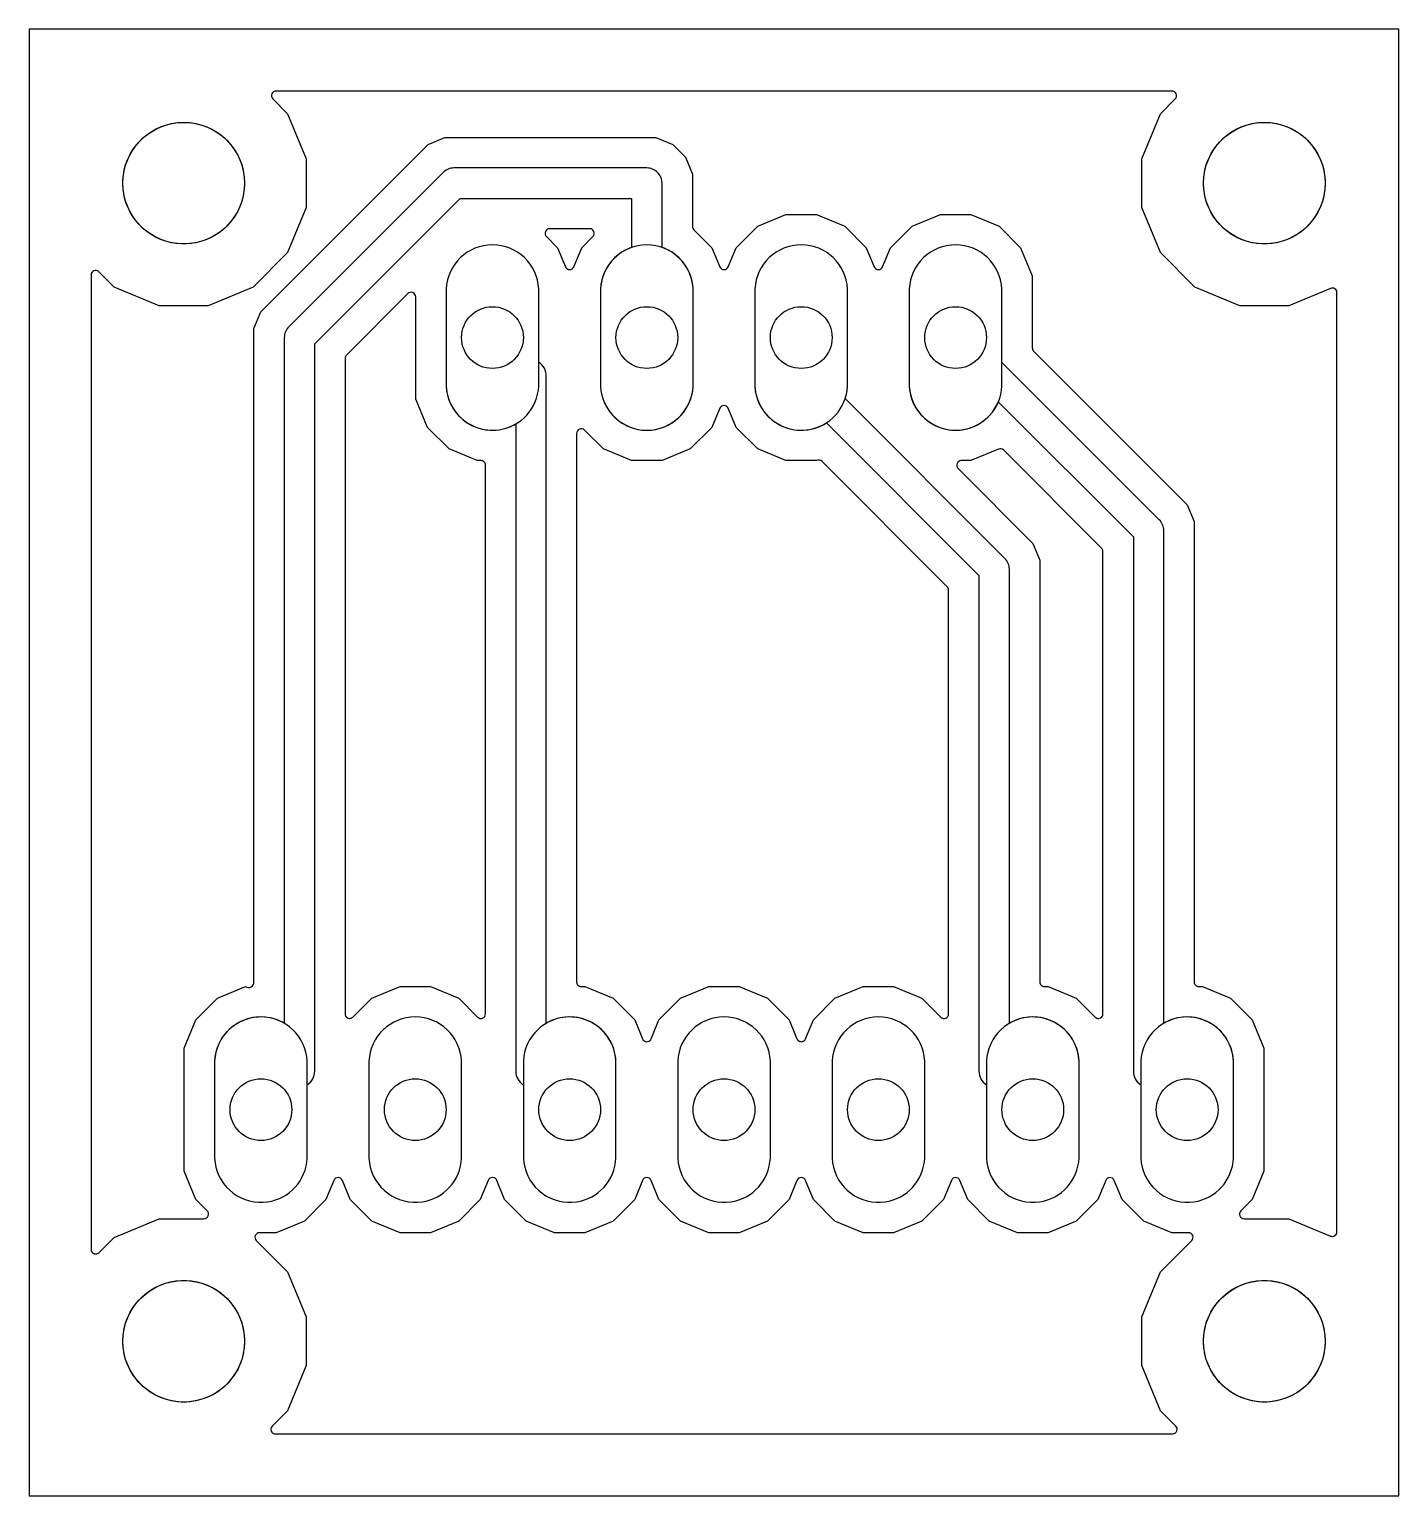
# Model space of a CAD drawing. Header units: millimetres. Extents: x 0 to 22.5, y 0 to 24.1.
import ezdxf

# ---------------------------------------------------------------- set-up
doc = ezdxf.new("R2010")
doc.units = ezdxf.units.MM

msp = doc.modelspace()

# ---------------------------------------------------------------- linework, layer by layer
at = {"layer": '16_copper'}
for points in [[(7.732, 17.533, 0.357806), (8.382, 18.251), (8.382, 19.849, 0.95208), (6.858, 19.849), (6.858, 18.251), (6.865, 18.176), (6.88, 18.103), (6.902, 18.031), (6.93, 17.962), (6.966, 17.896), (7.007, 17.834), (7.055, 17.776), (7.108, 17.723), (7.166, 17.675), (7.228, 17.634), (7.294, 17.598), (7.363, 17.57), (7.435, 17.548), (7.508, 17.533), (7.583, 17.526), (7.657, 17.526)], [(10.272, 17.533, 0.357806), (10.922, 18.251), (10.922, 19.849, 0.95208), (9.398, 19.849), (9.398, 18.251), (9.405, 18.176), (9.42, 18.103), (9.442, 18.031), (9.47, 17.962), (9.506, 17.896), (9.547, 17.834), (9.595, 17.776), (9.648, 17.723), (9.706, 17.675), (9.768, 17.634), (9.834, 17.598), (9.903, 17.57), (9.975, 17.548), (10.048, 17.533), (10.123, 17.526), (10.197, 17.526)], [(12.812, 17.533, 0.357806), (13.462, 18.251), (13.462, 19.849, 0.95208), (11.938, 19.849), (11.938, 18.251), (11.945, 18.176), (11.96, 18.103), (11.982, 18.031), (12.01, 17.962), (12.046, 17.896), (12.087, 17.834), (12.135, 17.776), (12.188, 17.723), (12.246, 17.675), (12.308, 17.634), (12.374, 17.598), (12.443, 17.57), (12.515, 17.548), (12.588, 17.533), (12.663, 17.526), (12.737, 17.526)], [(15.352, 17.533, 0.357806), (16.002, 18.251), (16.002, 19.849, 0.95208), (14.478, 19.849), (14.478, 18.251), (14.485, 18.176), (14.5, 18.103), (14.522, 18.031), (14.55, 17.962), (14.586, 17.896), (14.627, 17.834), (14.675, 17.776), (14.728, 17.723), (14.786, 17.675), (14.848, 17.634), (14.914, 17.598), (14.983, 17.57), (15.055, 17.548), (15.128, 17.533), (15.203, 17.526), (15.277, 17.526)], [(3.922, 4.833, 0.357806), (4.572, 5.551), (4.572, 7.149, 0.95208), (3.048, 7.149), (3.048, 5.551), (3.055, 5.476), (3.07, 5.403), (3.092, 5.331), (3.12, 5.262), (3.156, 5.196), (3.197, 5.134), (3.245, 5.076), (3.298, 5.023), (3.356, 4.975), (3.418, 4.934), (3.484, 4.898), (3.553, 4.87), (3.625, 4.848), (3.698, 4.833), (3.773, 4.826), (3.847, 4.826)], [(6.462, 4.833, 0.357806), (7.112, 5.551), (7.112, 7.149, 0.95208), (5.588, 7.149), (5.588, 5.551), (5.595, 5.476), (5.61, 5.403), (5.632, 5.331), (5.66, 5.262), (5.696, 5.196), (5.737, 5.134), (5.785, 5.076), (5.838, 5.023), (5.896, 4.975), (5.958, 4.934), (6.024, 4.898), (6.093, 4.87), (6.165, 4.848), (6.238, 4.833), (6.313, 4.826), (6.387, 4.826)], [(9.002, 4.833, 0.357806), (9.652, 5.551), (9.652, 7.149, 0.95208), (8.128, 7.149), (8.128, 5.551), (8.135, 5.476), (8.15, 5.403), (8.172, 5.331), (8.2, 5.262), (8.236, 5.196), (8.277, 5.134), (8.325, 5.076), (8.378, 5.023), (8.436, 4.975), (8.498, 4.934), (8.564, 4.898), (8.633, 4.87), (8.705, 4.848), (8.778, 4.833), (8.853, 4.826), (8.927, 4.826)], [(11.542, 4.833, 0.357806), (12.192, 5.551), (12.192, 7.149, 0.95208), (10.668, 7.149), (10.668, 5.551), (10.675, 5.476), (10.69, 5.403), (10.712, 5.331), (10.74, 5.262), (10.776, 5.196), (10.817, 5.134), (10.865, 5.076), (10.918, 5.023), (10.976, 4.975), (11.038, 4.934), (11.104, 4.898), (11.173, 4.87), (11.245, 4.848), (11.318, 4.833), (11.393, 4.826), (11.467, 4.826)], [(14.082, 4.833, 0.357806), (14.732, 5.551), (14.732, 7.149, 0.95208), (13.208, 7.149), (13.208, 5.551), (13.215, 5.476), (13.23, 5.403), (13.252, 5.331), (13.28, 5.262), (13.316, 5.196), (13.357, 5.134), (13.405, 5.076), (13.458, 5.023), (13.516, 4.975), (13.578, 4.934), (13.644, 4.898), (13.713, 4.87), (13.785, 4.848), (13.858, 4.833), (13.933, 4.826), (14.007, 4.826)], [(16.622, 4.833, 0.357806), (17.272, 5.551), (17.272, 7.149, 0.95208), (15.748, 7.149), (15.748, 5.551), (15.755, 5.476), (15.77, 5.403), (15.792, 5.331), (15.82, 5.262), (15.856, 5.196), (15.897, 5.134), (15.945, 5.076), (15.998, 5.023), (16.056, 4.975), (16.118, 4.934), (16.184, 4.898), (16.253, 4.87), (16.325, 4.848), (16.398, 4.833), (16.473, 4.826), (16.547, 4.826)], [(19.162, 4.833, 0.357806), (19.812, 5.551), (19.812, 7.149, 0.95208), (18.288, 7.149), (18.288, 5.551), (18.295, 5.476), (18.31, 5.403), (18.332, 5.331), (18.36, 5.262), (18.396, 5.196), (18.437, 5.134), (18.485, 5.076), (18.538, 5.023), (18.596, 4.975), (18.658, 4.934), (18.724, 4.898), (18.793, 4.87), (18.865, 4.848), (18.938, 4.833), (19.013, 4.826), (19.087, 4.826)]]:
    msp.add_lwpolyline(points, format="xyb", close=True, dxfattribs=at)
at = {"layer": '1_copper'}
for points in [[(1.095, 3.976, 0.187784), (1.146, 3.997), (1.398, 4.249), (2.139, 4.556), (2.873, 4.556, 0.668179), (2.927, 4.686), (2.74, 4.873), (2.548, 5.337), (2.548, 7.363), (2.74, 7.827), (3.095, 8.182), (3.559, 8.374, 0.62571), (3.695, 8.45), (3.695, 19.199), (3.809, 19.475), (6.56, 22.226), (6.836, 22.34), (10.309, 22.34), (10.585, 22.226), (10.796, 22.015), (10.91, 21.739), (10.91, 20.878, 0.198912), (10.932, 20.824), (11.23, 20.527), (11.36, 20.214, 0.66819), (11.5, 20.214), (11.63, 20.527), (11.985, 20.882), (12.449, 21.074), (12.951, 21.074), (13.415, 20.882), (13.77, 20.527), (13.9, 20.214, 0.66819), (14.04, 20.214), (14.17, 20.527), (14.525, 20.882), (14.989, 21.074), (15.491, 21.074), (15.955, 20.882), (16.31, 20.527), (16.502, 20.063), (16.502, 18.88, 0.198912), (16.524, 18.826), (19.051, 16.3), (19.165, 16.024), (19.165, 8.45, 0.414214), (19.241, 8.374), (19.301, 8.374), (19.765, 8.182), (20.12, 7.827), (20.312, 7.363), (20.312, 5.337), (20.12, 4.873), (19.933, 4.686, 0.668179), (19.987, 4.556), (20.721, 4.556), (21.409, 4.271, 0.534506), (21.514, 4.342), (21.514, 19.788, 0.534506), (21.409, 19.859), (20.721, 19.574), (19.919, 19.574), (19.178, 19.881), (18.611, 20.448), (18.304, 21.189), (18.304, 21.991), (18.611, 22.732), (18.853, 22.974, 0.668179), (18.799, 23.104), (4.061, 23.104, 0.668179), (4.007, 22.974), (4.249, 22.732), (4.556, 21.991), (4.556, 21.189), (4.249, 20.448), (3.682, 19.881), (2.941, 19.574), (2.139, 19.574), (1.398, 19.881), (1.146, 20.133, 0.668179), (1.016, 20.079), (1.016, 4.051), (1.016, 4.048), (1.016, 4.045), (1.018, 4.037), (1.019, 4.029), (1.02, 4.027), (1.021, 4.024), (1.025, 4.017), (1.028, 4.01), (1.03, 4.008), (1.031, 4.005), (1.037, 3.999), (1.042, 3.993), (1.045, 3.992), (1.047, 3.99), (1.054, 3.986), (1.061, 3.982), (1.064, 3.981), (1.066, 3.979), (1.074, 3.978), (1.082, 3.976), (1.085, 3.976), (1.087, 3.975)], [(3.922, 4.833, 0.357806), (4.572, 5.551), (4.572, 6.758, 0.271349), (4.695, 6.985), (4.695, 18.946), (7.089, 21.34), (9.91, 21.34), (9.91, 20.532, 0.305972), (9.398, 19.849), (9.398, 18.251, 0.95208), (10.922, 18.251), (10.922, 19.849, 0.305972), (10.41, 20.532), (10.41, 21.59, 0.414214), (10.16, 21.84), (6.985, 21.84, 0.198912), (6.808, 21.767), (4.268, 19.227, 0.198912), (4.195, 19.05), (4.195, 7.77, 0.562958), (3.048, 7.149), (3.048, 5.551), (3.055, 5.476), (3.07, 5.403), (3.092, 5.331), (3.12, 5.262), (3.156, 5.196), (3.197, 5.134), (3.245, 5.076), (3.298, 5.023), (3.356, 4.975), (3.418, 4.934), (3.484, 4.898), (3.553, 4.87), (3.625, 4.848), (3.698, 4.833), (3.773, 4.826), (3.847, 4.826)], [(8.89, 20.167, 0.301766), (8.96, 20.214), (9.09, 20.527), (9.273, 20.71, 0.668179), (9.219, 20.84), (8.561, 20.84, 0.668179), (8.507, 20.71), (8.69, 20.527), (8.82, 20.214), (8.821, 20.211), (8.822, 20.209), (8.827, 20.202), (8.831, 20.195), (8.833, 20.193), (8.834, 20.191), (8.841, 20.186), (8.847, 20.18), (8.849, 20.179), (8.851, 20.177), (8.859, 20.174), (8.866, 20.17), (8.869, 20.17), (8.872, 20.169), (8.88, 20.168), (8.888, 20.167)], [(9.002, 4.833, 0.357806), (9.652, 5.551), (9.652, 7.149, 0.562958), (8.505, 7.77), (8.505, 18.415, 0.271349), (8.382, 18.642), (8.382, 19.849, 0.95208), (6.858, 19.849), (6.858, 18.251, 0.562958), (8.005, 17.63), (8.005, 6.985, 0.271349), (8.128, 6.758), (8.128, 5.551), (8.135, 5.476), (8.15, 5.403), (8.172, 5.331), (8.2, 5.262), (8.236, 5.196), (8.277, 5.134), (8.325, 5.076), (8.378, 5.023), (8.436, 4.975), (8.498, 4.934), (8.564, 4.898), (8.633, 4.87), (8.705, 4.848), (8.778, 4.833), (8.853, 4.826), (8.927, 4.826)], [(16.622, 4.833, 0.357806), (17.272, 5.551), (17.272, 7.149, 0.562958), (16.125, 7.77), (16.125, 15.24, 0.198912), (16.052, 15.417), (13.423, 18.046, 0.068682), (13.462, 18.251), (13.462, 19.849, 0.95208), (11.938, 19.849), (11.938, 18.251, 0.577658), (13.114, 17.648), (15.625, 15.136), (15.625, 6.985, 0.271349), (15.748, 6.758), (15.748, 5.551), (15.755, 5.476), (15.77, 5.403), (15.792, 5.331), (15.82, 5.262), (15.856, 5.196), (15.897, 5.134), (15.945, 5.076), (15.998, 5.023), (16.056, 4.975), (16.118, 4.934), (16.184, 4.898), (16.253, 4.87), (16.325, 4.848), (16.398, 4.833), (16.473, 4.826), (16.547, 4.826)], [(19.162, 4.833, 0.357806), (19.812, 5.551), (19.812, 7.149, 0.562958), (18.665, 7.77), (18.665, 15.875, 0.198912), (18.592, 16.052), (16.002, 18.642), (16.002, 19.849, 0.95208), (14.478, 19.849), (14.478, 18.251, 0.79872), (15.943, 17.994), (18.165, 15.771), (18.165, 6.985, 0.271349), (18.288, 6.758), (18.288, 5.551), (18.295, 5.476), (18.31, 5.403), (18.332, 5.331), (18.36, 5.262), (18.396, 5.196), (18.437, 5.134), (18.485, 5.076), (18.538, 5.023), (18.596, 4.975), (18.658, 4.934), (18.724, 4.898), (18.793, 4.87), (18.865, 4.848), (18.938, 4.833), (19.013, 4.826), (19.087, 4.826)], [(5.274, 7.85, 0.18787), (5.325, 7.872), (5.635, 8.182), (6.099, 8.374), (6.601, 8.374), (7.065, 8.182), (7.375, 7.872, 0.668179), (7.505, 7.926), (7.505, 16.95, 0.414214), (7.429, 17.026), (7.369, 17.026), (6.905, 17.218), (6.55, 17.573), (6.358, 18.037), (6.358, 19.718, 0.668179), (6.228, 19.772), (5.217, 18.762, 0.198912), (5.195, 18.708), (5.195, 7.926), (5.195, 7.923), (5.195, 7.92), (5.197, 7.912), (5.198, 7.904), (5.199, 7.902), (5.2, 7.899), (5.204, 7.892), (5.207, 7.884), (5.209, 7.882), (5.21, 7.88), (5.216, 7.874), (5.221, 7.868), (5.224, 7.866), (5.226, 7.864), (5.233, 7.861), (5.24, 7.856), (5.243, 7.855), (5.245, 7.854), (5.253, 7.852), (5.261, 7.85), (5.264, 7.85), (5.266, 7.85)], [(12.7, 7.467, 0.301766), (12.77, 7.514), (12.9, 7.827), (13.255, 8.182), (13.719, 8.374), (14.221, 8.374), (14.685, 8.182), (14.995, 7.872, 0.668179), (15.125, 7.926), (15.125, 14.898, 0.198912), (15.103, 14.952), (13.042, 17.013, 0.274909), (12.951, 17.026), (12.449, 17.026), (11.985, 17.218), (11.63, 17.573), (11.5, 17.886, 0.66819), (11.36, 17.886), (11.23, 17.573), (10.875, 17.218), (10.411, 17.026), (9.909, 17.026), (9.445, 17.218), (9.135, 17.528, 0.668179), (9.005, 17.474), (9.005, 8.45, 0.414214), (9.081, 8.374), (9.141, 8.374), (9.605, 8.182), (9.96, 7.827), (10.09, 7.514, 0.66819), (10.23, 7.514), (10.36, 7.827), (10.715, 8.182), (11.179, 8.374), (11.681, 8.374), (12.145, 8.182), (12.5, 7.827), (12.63, 7.514), (12.631, 7.511), (12.632, 7.509), (12.637, 7.502), (12.641, 7.495), (12.643, 7.493), (12.644, 7.491), (12.651, 7.486), (12.657, 7.48), (12.659, 7.479), (12.661, 7.477), (12.669, 7.474), (12.676, 7.47), (12.679, 7.47), (12.682, 7.469), (12.69, 7.468), (12.698, 7.467)], [(17.597, 7.85, 0.381879), (17.665, 7.926), (17.665, 15.533, 0.198912), (17.643, 15.587), (16.031, 17.199, 0.303343), (15.948, 17.215), (15.491, 17.026), (15.334, 17.026, 0.668179), (15.28, 16.896), (16.511, 15.665), (16.625, 15.389), (16.625, 8.45, 0.414214), (16.701, 8.374), (16.761, 8.374), (17.225, 8.182), (17.535, 7.872), (17.537, 7.87), (17.539, 7.868), (17.546, 7.864), (17.552, 7.859), (17.555, 7.858), (17.557, 7.856), (17.565, 7.854), (17.573, 7.851), (17.576, 7.851), (17.578, 7.85), (17.586, 7.85), (17.594, 7.85)], [(6.462, 4.833, 0.357806), (7.112, 5.551), (7.112, 7.149, 0.95208), (5.588, 7.149), (5.588, 5.551), (5.595, 5.476), (5.61, 5.403), (5.632, 5.331), (5.66, 5.262), (5.696, 5.196), (5.737, 5.134), (5.785, 5.076), (5.838, 5.023), (5.896, 4.975), (5.958, 4.934), (6.024, 4.898), (6.093, 4.87), (6.165, 4.848), (6.238, 4.833), (6.313, 4.826), (6.387, 4.826)], [(11.542, 4.833, 0.357806), (12.192, 5.551), (12.192, 7.149, 0.95208), (10.668, 7.149), (10.668, 5.551), (10.675, 5.476), (10.69, 5.403), (10.712, 5.331), (10.74, 5.262), (10.776, 5.196), (10.817, 5.134), (10.865, 5.076), (10.918, 5.023), (10.976, 4.975), (11.038, 4.934), (11.104, 4.898), (11.173, 4.87), (11.245, 4.848), (11.318, 4.833), (11.393, 4.826), (11.467, 4.826)], [(14.082, 4.833, 0.357806), (14.732, 5.551), (14.732, 7.149, 0.95208), (13.208, 7.149), (13.208, 5.551), (13.215, 5.476), (13.23, 5.403), (13.252, 5.331), (13.28, 5.262), (13.316, 5.196), (13.357, 5.134), (13.405, 5.076), (13.458, 5.023), (13.516, 4.975), (13.578, 4.934), (13.644, 4.898), (13.713, 4.87), (13.785, 4.848), (13.858, 4.833), (13.933, 4.826), (14.007, 4.826)], [(18.812, 1.016, 0.65476), (18.863, 1.146), (18.611, 1.398), (18.304, 2.139), (18.304, 2.941), (18.611, 3.682), (19.125, 4.196, 0.668179), (19.071, 4.326), (18.799, 4.326), (18.335, 4.518), (17.98, 4.873), (17.85, 5.186, 0.66819), (17.71, 5.186), (17.58, 4.873), (17.225, 4.518), (16.761, 4.326), (16.259, 4.326), (15.795, 4.518), (15.44, 4.873), (15.31, 5.186, 0.66819), (15.17, 5.186), (15.04, 4.873), (14.685, 4.518), (14.221, 4.326), (13.719, 4.326), (13.255, 4.518), (12.9, 4.873), (12.77, 5.186, 0.66819), (12.63, 5.186), (12.5, 4.873), (12.145, 4.518), (11.681, 4.326), (11.179, 4.326), (10.715, 4.518), (10.36, 4.873), (10.23, 5.186, 0.66819), (10.09, 5.186), (9.96, 4.873), (9.605, 4.518), (9.141, 4.326), (8.639, 4.326), (8.175, 4.518), (7.82, 4.873), (7.69, 5.186, 0.66819), (7.55, 5.186), (7.42, 4.873), (7.065, 4.518), (6.601, 4.326), (6.099, 4.326), (5.635, 4.518), (5.28, 4.873), (5.15, 5.186, 0.66819), (5.01, 5.186), (4.88, 4.873), (4.525, 4.518), (4.061, 4.326), (3.789, 4.326, 0.668179), (3.735, 4.196), (4.249, 3.682), (4.556, 2.941), (4.556, 2.139), (4.249, 1.398), (3.997, 1.146, 0.668179), (4.051, 1.016), (18.809, 1.016)]]:
    msp.add_lwpolyline(points, format="xyb", close=True, dxfattribs=at)
at = {"layer": 'drills_NPTH'}
for centre in [(2.54, 21.59), (20.32, 21.59), (2.54, 2.54), (20.32, 2.54)]:
    msp.add_circle(centre, 1, dxfattribs=at)
at = {"layer": 'drills_PTH'}
for centre in [(7.62, 19.05), (10.16, 19.05), (12.7, 19.05), (15.24, 19.05), (3.81, 6.35), (6.35, 6.35), (8.89, 6.35), (11.43, 6.35), (13.97, 6.35), (16.51, 6.35), (19.05, 6.35)]:
    msp.add_circle(centre, 0.508, dxfattribs=at)
at = {"layer": 'holes'}
for points in [[(3.54, 21.546), (3.532, 21.459), (3.517, 21.373), (3.495, 21.289), (3.465, 21.207), (3.428, 21.128), (3.384, 21.052), (3.334, 20.981), (3.278, 20.914), (3.216, 20.852), (3.149, 20.796), (3.078, 20.746), (3.002, 20.702), (2.923, 20.665), (2.841, 20.635), (2.757, 20.613), (2.671, 20.598), (2.584, 20.59), (2.496, 20.59), (2.409, 20.598), (2.323, 20.613), (2.239, 20.635), (2.157, 20.665), (2.078, 20.702), (2.002, 20.746), (1.931, 20.796), (1.864, 20.852), (1.802, 20.914), (1.746, 20.981), (1.696, 21.052), (1.652, 21.128), (1.615, 21.207), (1.585, 21.289), (1.563, 21.373), (1.548, 21.459), (1.54, 21.546), (1.54, 21.634), (1.548, 21.721), (1.563, 21.807), (1.585, 21.891), (1.615, 21.973), (1.652, 22.052), (1.696, 22.128), (1.746, 22.199), (1.802, 22.266), (1.864, 22.328), (1.931, 22.384), (2.002, 22.434), (2.078, 22.478), (2.157, 22.515), (2.239, 22.545), (2.323, 22.567), (2.409, 22.582), (2.496, 22.59), (2.584, 22.59), (2.671, 22.582), (2.757, 22.567), (2.841, 22.545), (2.923, 22.515), (3.002, 22.478), (3.078, 22.434), (3.149, 22.384), (3.216, 22.328), (3.278, 22.266), (3.334, 22.199), (3.384, 22.128), (3.428, 22.052), (3.465, 21.973), (3.495, 21.891), (3.517, 21.807), (3.532, 21.721), (3.54, 21.634), (3.54, 21.546)], [(21.32, 21.546), (21.312, 21.459), (21.297, 21.373), (21.275, 21.289), (21.245, 21.207), (21.208, 21.128), (21.164, 21.052), (21.114, 20.981), (21.058, 20.914), (20.996, 20.852), (20.929, 20.796), (20.858, 20.746), (20.782, 20.702), (20.703, 20.665), (20.621, 20.635), (20.537, 20.613), (20.451, 20.598), (20.364, 20.59), (20.276, 20.59), (20.189, 20.598), (20.103, 20.613), (20.019, 20.635), (19.937, 20.665), (19.858, 20.702), (19.782, 20.746), (19.711, 20.796), (19.644, 20.852), (19.582, 20.914), (19.526, 20.981), (19.476, 21.052), (19.432, 21.128), (19.395, 21.207), (19.365, 21.289), (19.343, 21.373), (19.328, 21.459), (19.32, 21.546), (19.32, 21.634), (19.328, 21.721), (19.343, 21.807), (19.365, 21.891), (19.395, 21.973), (19.432, 22.052), (19.476, 22.128), (19.526, 22.199), (19.582, 22.266), (19.644, 22.328), (19.711, 22.384), (19.782, 22.434), (19.858, 22.478), (19.937, 22.515), (20.019, 22.545), (20.103, 22.567), (20.189, 22.582), (20.276, 22.59), (20.364, 22.59), (20.451, 22.582), (20.537, 22.567), (20.621, 22.545), (20.703, 22.515), (20.782, 22.478), (20.858, 22.434), (20.929, 22.384), (20.996, 22.328), (21.058, 22.266), (21.114, 22.199), (21.164, 22.128), (21.208, 22.052), (21.245, 21.973), (21.275, 21.891), (21.297, 21.807), (21.312, 21.721), (21.32, 21.634), (21.32, 21.546)], [(3.54, 2.496), (3.532, 2.409), (3.517, 2.323), (3.495, 2.239), (3.465, 2.157), (3.428, 2.078), (3.384, 2.002), (3.334, 1.931), (3.278, 1.864), (3.216, 1.802), (3.149, 1.746), (3.078, 1.696), (3.002, 1.652), (2.923, 1.615), (2.841, 1.585), (2.757, 1.563), (2.671, 1.548), (2.584, 1.54), (2.496, 1.54), (2.409, 1.548), (2.323, 1.563), (2.239, 1.585), (2.157, 1.615), (2.078, 1.652), (2.002, 1.696), (1.931, 1.746), (1.864, 1.802), (1.802, 1.864), (1.746, 1.931), (1.696, 2.002), (1.652, 2.078), (1.615, 2.157), (1.585, 2.239), (1.563, 2.323), (1.548, 2.409), (1.54, 2.496), (1.54, 2.584), (1.548, 2.671), (1.563, 2.757), (1.585, 2.841), (1.615, 2.923), (1.652, 3.002), (1.696, 3.078), (1.746, 3.149), (1.802, 3.216), (1.864, 3.278), (1.931, 3.334), (2.002, 3.384), (2.078, 3.428), (2.157, 3.465), (2.239, 3.495), (2.323, 3.517), (2.409, 3.532), (2.496, 3.54), (2.584, 3.54), (2.671, 3.532), (2.757, 3.517), (2.841, 3.495), (2.923, 3.465), (3.002, 3.428), (3.078, 3.384), (3.149, 3.334), (3.216, 3.278), (3.278, 3.216), (3.334, 3.149), (3.384, 3.078), (3.428, 3.002), (3.465, 2.923), (3.495, 2.841), (3.517, 2.757), (3.532, 2.671), (3.54, 2.584), (3.54, 2.496)], [(21.32, 2.496), (21.312, 2.409), (21.297, 2.323), (21.275, 2.239), (21.245, 2.157), (21.208, 2.078), (21.164, 2.002), (21.114, 1.931), (21.058, 1.864), (20.996, 1.802), (20.929, 1.746), (20.858, 1.696), (20.782, 1.652), (20.703, 1.615), (20.621, 1.585), (20.537, 1.563), (20.451, 1.548), (20.364, 1.54), (20.276, 1.54), (20.189, 1.548), (20.103, 1.563), (20.019, 1.585), (19.937, 1.615), (19.858, 1.652), (19.782, 1.696), (19.711, 1.746), (19.644, 1.802), (19.582, 1.864), (19.526, 1.931), (19.476, 2.002), (19.432, 2.078), (19.395, 2.157), (19.365, 2.239), (19.343, 2.323), (19.328, 2.409), (19.32, 2.496), (19.32, 2.584), (19.328, 2.671), (19.343, 2.757), (19.365, 2.841), (19.395, 2.923), (19.432, 3.002), (19.476, 3.078), (19.526, 3.149), (19.582, 3.216), (19.644, 3.278), (19.711, 3.334), (19.782, 3.384), (19.858, 3.428), (19.937, 3.465), (20.019, 3.495), (20.103, 3.517), (20.189, 3.532), (20.276, 3.54), (20.364, 3.54), (20.451, 3.532), (20.537, 3.517), (20.621, 3.495), (20.703, 3.465), (20.782, 3.428), (20.858, 3.384), (20.929, 3.334), (20.996, 3.278), (21.058, 3.216), (21.114, 3.149), (21.164, 3.078), (21.208, 3.002), (21.245, 2.923), (21.275, 2.841), (21.297, 2.757), (21.312, 2.671), (21.32, 2.584), (21.32, 2.496)]]:
    msp.add_lwpolyline(points, close=True, dxfattribs=at)
at = {"layer": 'outline'}
msp.add_lwpolyline([(0, 0), (22.53, 0), (22.53, 24.12), (0, 24.12), (0, 0)], close=True, dxfattribs=at)

doc.saveas('drawing.dxf')
